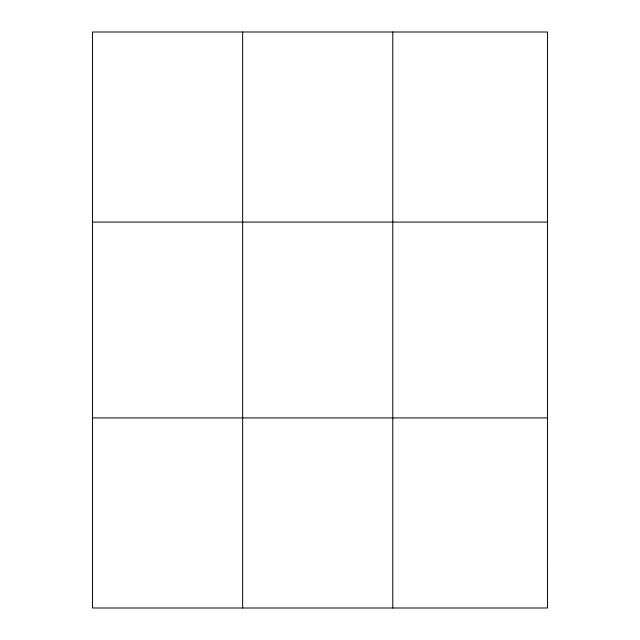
<?xml version="1.0" encoding="UTF-8"?>
<svg xmlns="http://www.w3.org/2000/svg" width="640" height="640" viewBox="0 0 640 640"><rect width="100%" height="100%" fill="white"/><g stroke="black" fill="none" stroke-linecap="round" stroke-linejoin="round"><path stroke-width="0.96" d="M242.664 608L242.664 32M392.784 608L392.784 32M92.552 222.08L547.448 222.08M92.552 417.92L547.448 417.92M547.448 560.48L547.448 608L92.552 608L92.552 32L547.448 32L547.448 560.48"/></g></svg>
